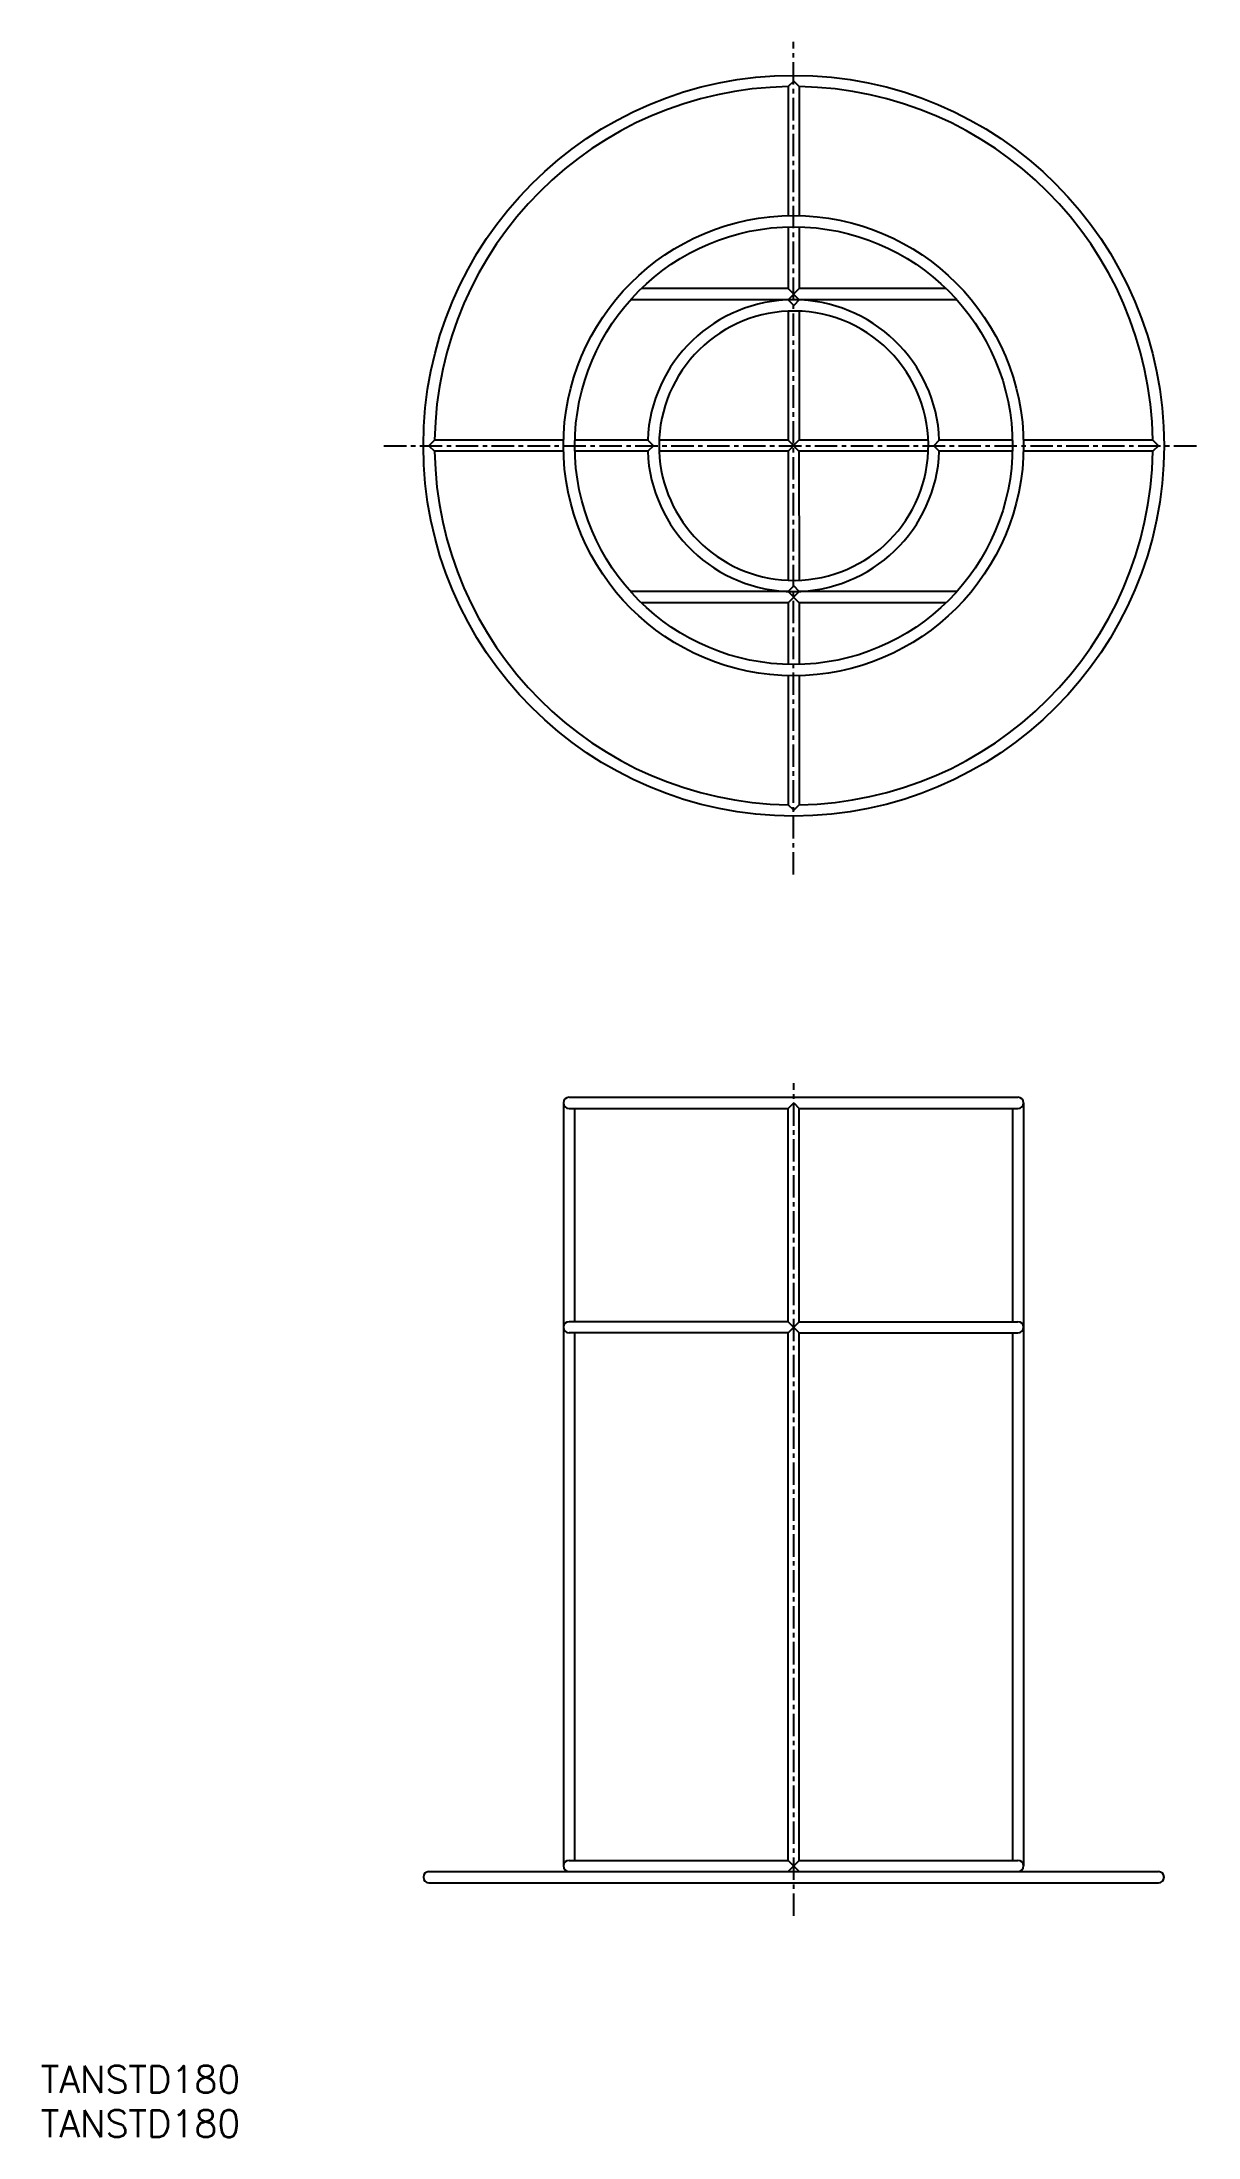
# Model space of a CAD drawing. Extents: x -32 to 483, y -259 to 675.
import ezdxf

# ---------------------------------------------------------------- set-up
doc = ezdxf.new("R2010")
doc.units = 0
doc.header["$LTSCALE"] = 8
doc.linetypes.add('CENTER', pattern=[2, 1.25, -0.25, 0.25, -0.25])
doc.layers.get('0').update_dxf_attribs({"linetype": 'CONTINUOUS'})
doc.layers.add('CENTER', color=1, linetype='CENTER')
doc.styles.get("Standard").update_dxf_attribs({"font": 'txt.shx', "bigfont": 'extfont.shx'})

msp = doc.modelspace()

# ---------------------------------------------------------------- linework, layer by layer
at = {"color": 7, "linetype": 'CONTINUOUS'}
for p, q in [((303.12, 657.49), (300.62, 654.99)), ((300.62, 655), (300.62, 597.49)), ((303.12, 657.49), (305.62, 654.99)), ((305.62, 655), (305.62, 597.49)), ((300.62, 592.49), (300.62, 565.02)), ((305.62, 592.49), (305.62, 565.02)), ((300.62, 565.02), (235.25, 565.02)), ((305.62, 565.02), (300.62, 560.02)), ((300.62, 565.02), (305.62, 560.02)), ((370.99, 565.02), (305.62, 565.02)), ((300.62, 560.02), (230.45, 560.02)), ((300.62, 559.97), (303.12, 557.47)), ((300.62, 554.97), (300.62, 497.52)), ((305.62, 559.97), (303.12, 557.47)), ((375.8, 560.02), (305.62, 560.02)), ((305.62, 554.97), (305.62, 497.52)), ((143.12, 497.52), (140.62, 495.02)), ((140.62, 495.02), (143.12, 492.52)), ((200.65, 497.52), (143.12, 497.52)), ((238.18, 497.52), (205.66, 497.52)), ((238.12, 497.52), (240.62, 495.02)), ((240.62, 495.02), (238.12, 492.52)), ((300.62, 497.52), (243.18, 497.52)), ((305.45, 497.52), (300.62, 492.52)), ((300.62, 497.52), (305.45, 492.52)), ((363.07, 497.52), (305.45, 497.52)), ((367.99, 497.52), (365.49, 495.02)), ((365.49, 495.02), (367.99, 492.52)), ((400.5, 497.52), (367.94, 497.52)), ((463.12, 497.52), (405.51, 497.52)), ((463.12, 497.52), (465.62, 495.02)), ((465.62, 495.02), (463.12, 492.52)), ((200.65, 492.52), (143.12, 492.52)), ((238.18, 492.52), (205.66, 492.52)), ((300.62, 492.52), (243.18, 492.52)), ((300.62, 492.52), (300.62, 435.07)), ((363.07, 492.52), (305.45, 492.52)), ((305.45, 492.52), (305.49, 435.07)), ((400.5, 492.52), (367.94, 492.52)), ((463.12, 492.52), (405.51, 492.52)), ((300.62, 430.02), (230.45, 430.02)), ((300.62, 430.07), (303.12, 432.57)), ((305.62, 425.02), (300.62, 430.02)), ((300.62, 425.02), (305.62, 430.02)), ((305.62, 430.07), (303.12, 432.57)), ((375.8, 430.02), (305.62, 430.02)), ((300.62, 425.02), (235.25, 425.02)), ((300.62, 425.02), (300.63, 397.55)), ((370.99, 425.02), (305.62, 425.02)), ((305.62, 425.02), (305.63, 397.55)), ((300.63, 392.55), (300.62, 335.04)), ((305.52, 392.55), (305.56, 335.04)), ((303.12, 332.56), (300.62, 335.06)), ((303.12, 332.56), (305.62, 335.06)), ((200.54, 202.22), (200.54, -137.78)), ((203.04, 204.72), (403.04, 204.72)), ((203.04, 199.72), (300.62, 199.72)), ((205.54, 199.72), (205.54, 104.72)), ((303.12, 202.22), (300.62, 199.72)), ((300.62, 104.72), (300.62, 199.72)), ((303.12, 202.22), (305.62, 199.72)), ((305.62, 199.72), (403.04, 199.72)), ((305.62, 104.72), (305.62, 199.72)), ((400.54, 199.72), (400.54, 104.72)), ((405.54, 202.22), (405.54, -137.78)), ((300.62, 104.72), (203.04, 104.72)), ((305.62, 104.72), (300.62, 99.72)), ((300.62, 104.72), (305.63, 99.72)), ((305.62, 104.72), (403.04, 104.72)), ((300.62, 99.72), (203.04, 99.72)), ((205.54, 99.72), (205.54, -135.28)), ((300.62, -135.28), (300.62, 99.72)), ((305.62, 99.72), (403.04, 99.72)), ((305.62, -135.28), (305.62, 99.72)), ((400.54, 99.72), (400.54, -135.28)), ((203.04, -135.28), (300.62, -135.28)), ((305.62, -135.28), (300.62, -140.28)), ((300.62, -135.28), (305.63, -140.28)), ((305.62, -135.28), (403.04, -135.28)), ((140.62, -140.28), (465.62, -140.28)), ((140.62, -145.28), (465.62, -145.28))]:
    msp.add_line(p, q, dxfattribs=at)
for centre, radius in [((303.12, 495.02), 165), ((303.04, 495.02), 102.5), ((303.12, 495.02), 97.5)]:
    msp.add_circle(centre, radius, dxfattribs=at)
for centre, radius, start, end in [((303.12, 495.02), 160, 90.8901, 179.10472), ((303.12, 495.02), 160, 0.89528, 89.1099), ((303.04, 495.02), 65, 2.20346, 177.79649), ((303.12, 495.03), 59.99, 92.38512, 182.39562), ((303.13, 495.03), 59.99, 357.60484, 92.39081), ((303.12, 495.02), 160, 180.89528, 269.10472), ((303.04, 495.02), 65, 182.20494, 357.79506), ((303.12, 495.02), 60, 182.38802, 267.61198), ((303.12, 495.02), 60, 267.61198, 357.61198), ((303.12, 495.02), 160, 270.87174, 359.10472), ((203.04, 202.22), 2.5, 90, 270), ((403.04, 202.22), 2.5, 270, 90), ((203.04, 102.22), 2.5, 90, 270), ((403.04, 102.22), 2.5, 270, 90), ((203.04, -137.78), 2.5, 90, 270), ((403.04, -137.78), 2.5, 270, 90), ((140.62, -142.78), 2.5, 90, 270), ((465.62, -142.78), 2.5, 270, 90)]:
    msp.add_arc(centre, radius, start, end, dxfattribs=at)
at = {"layer": 'CENTER', "color": 1, "linetype": 'CENTER'}
for p, q in [((303.04, 303.94), (303.04, 674.92)), ((120.56, 495.02), (483.3, 495.02)), ((303.13, -159.98), (303.13, 211))]:
    msp.add_line(p, q, dxfattribs=at)

# ---------------------------------------------------------------- texts
for p in [(-32.34, -238.87), (-32.34, -258.58)]:
    msp.add_text('TANSTD180', height=12).set_placement(p)

doc.saveas('drawing.dxf')
